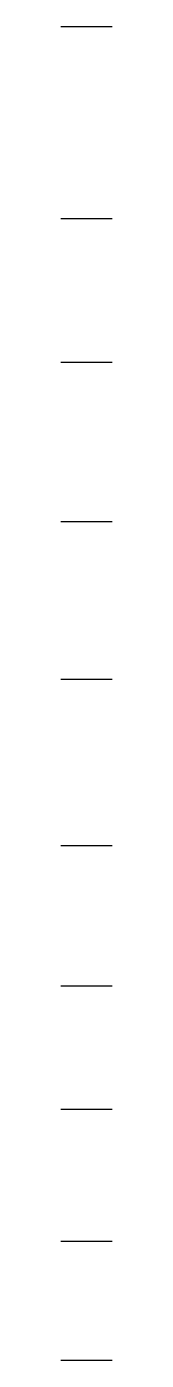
# Model space of a CAD drawing. Extents: x 34627 to 35934, y 500697 to 534401.
import ezdxf

# ---------------------------------------------------------------- set-up
doc = ezdxf.new("R2010")
doc.units = 0
doc.header["$LTSCALE"] = 1000
doc.header["$MEASUREMENT"] = 0

msp = doc.modelspace()

# ---------------------------------------------------------------- linework, layer by layer
for p, q in [((35934, 534401), (34627, 534401)), ((35934, 534401), (34627, 534401)), ((35934, 534401), (34627, 534401)), ((35934, 529547), (34627, 529547)), ((35934, 529547), (34627, 529547)), ((35934, 529547), (34627, 529547)), ((35934, 525914), (34627, 525914)), ((35934, 525914), (34627, 525914)), ((35934, 525914), (34627, 525914)), ((35934, 521890), (34627, 521890)), ((35934, 521890), (34627, 521890)), ((35934, 521890), (34627, 521890)), ((35934, 517906), (34627, 517906)), ((35934, 517906), (34627, 517906)), ((35934, 517906), (34627, 517906)), ((35934, 513698), (34627, 513698)), ((35934, 513698), (34627, 513698)), ((35934, 513698), (34627, 513698)), ((35934, 510151), (34627, 510151)), ((35934, 510151), (34627, 510151)), ((35934, 510151), (34627, 510151)), ((35934, 507038), (34627, 507038)), ((35934, 507038), (34627, 507038)), ((35934, 507038), (34627, 507038)), ((35934, 503700), (34627, 503700)), ((35934, 503700), (34627, 503700)), ((35934, 503700), (34627, 503700)), ((35934, 500697), (34627, 500697)), ((35934, 500697), (34627, 500697)), ((35934, 500697), (34627, 500697))]:
    msp.add_line(p, q)

doc.saveas('drawing.dxf')
